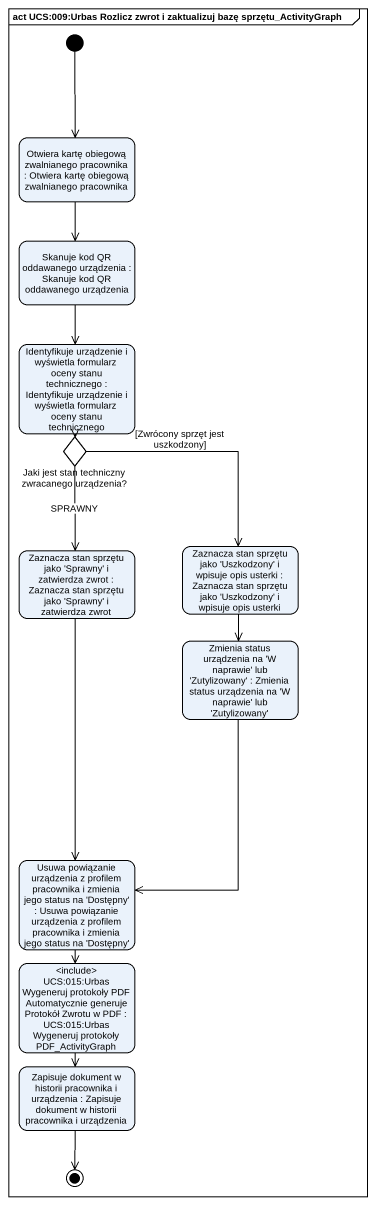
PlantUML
@startuml
mainframe act UCS:009:Urbas Rozlicz zwrot i zaktualizuj bazę sprzętu_ActivityGraph
hide empty description
state "Otwiera kartę obiegową zwalnianego pracownika : Otwiera kartę obiegową zwalnianego pracownika" as Otwiera_kartę_obiegową
state "Skanuje kod QR oddawanego urządzenia : Skanuje kod QR oddawanego urządzenia" as Skanuje_kod_QR_oddawanego
state "Identyfikuje urządzenie i wyświetla formularz oceny stanu technicznego : Identyfikuje urządzenie i wyświetla formularz oceny stanu technicznego" as Identyfikuje_urządzenie_i
state "Jaki jest stan techniczny zwracanego urządzenia?" as Jaki_jest_stan_techniczny <<choice>>
state "Zaznacza stan sprzętu jako 'Uszkodzony' i wpisuje opis usterki : Zaznacza stan sprzętu jako 'Uszkodzony' i wpisuje opis usterki" as Zaznacza_stan_sprzętu_jako
state "Zaznacza stan sprzętu jako 'Sprawny' i zatwierdza zwrot : Zaznacza stan sprzętu jako 'Sprawny' i zatwierdza zwrot" as Zaznacza_stan_sprzętu_jako_2
state "Zmienia status urządzenia na 'W naprawie' lub 'Zutylizowany' : Zmienia status urządzenia na 'W naprawie' lub 'Zutylizowany'" as Zmienia_status_urządzenia
state "Usuwa powiązanie urządzenia z profilem pracownika i zmienia jego status na 'Dostępny' : Usuwa powiązanie urządzenia z profilem pracownika i zmienia jego status na 'Dostępny'" as Usuwa_powiązanie_urządzenia
state "<include> UCS:015:Urbas Wygeneruj protokoły PDF Automatycznie generuje Protokół Zwrotu w PDF : UCS:015:Urbas Wygeneruj protokoły PDF_ActivityGraph" as include_UCS_015_Urbas
state "Zapisuje dokument w historii pracownika i urządzenia : Zapisuje dokument w historii pracownika i urządzenia" as Zapisuje_dokument_w
[*] --> Otwiera_kartę_obiegową
Otwiera_kartę_obiegową --> Skanuje_kod_QR_oddawanego
Skanuje_kod_QR_oddawanego --> Identyfikuje_urządzenie_i
Identyfikuje_urządzenie_i --> Jaki_jest_stan_techniczny
Jaki_jest_stan_techniczny --> Zaznacza_stan_sprzętu_jako : [Zwrócony sprzęt jest uszkodzony]
Jaki_jest_stan_techniczny --> Zaznacza_stan_sprzętu_jako_2 : SPRAWNY
Zaznacza_stan_sprzętu_jako --> Zmienia_status_urządzenia
Zaznacza_stan_sprzętu_jako_2 --> Usuwa_powiązanie_urządzenia
Zmienia_status_urządzenia --> Usuwa_powiązanie_urządzenia
Usuwa_powiązanie_urządzenia --> include_UCS_015_Urbas
include_UCS_015_Urbas --> Zapisuje_dokument_w
Zapisuje_dokument_w --> [*]
@enduml
